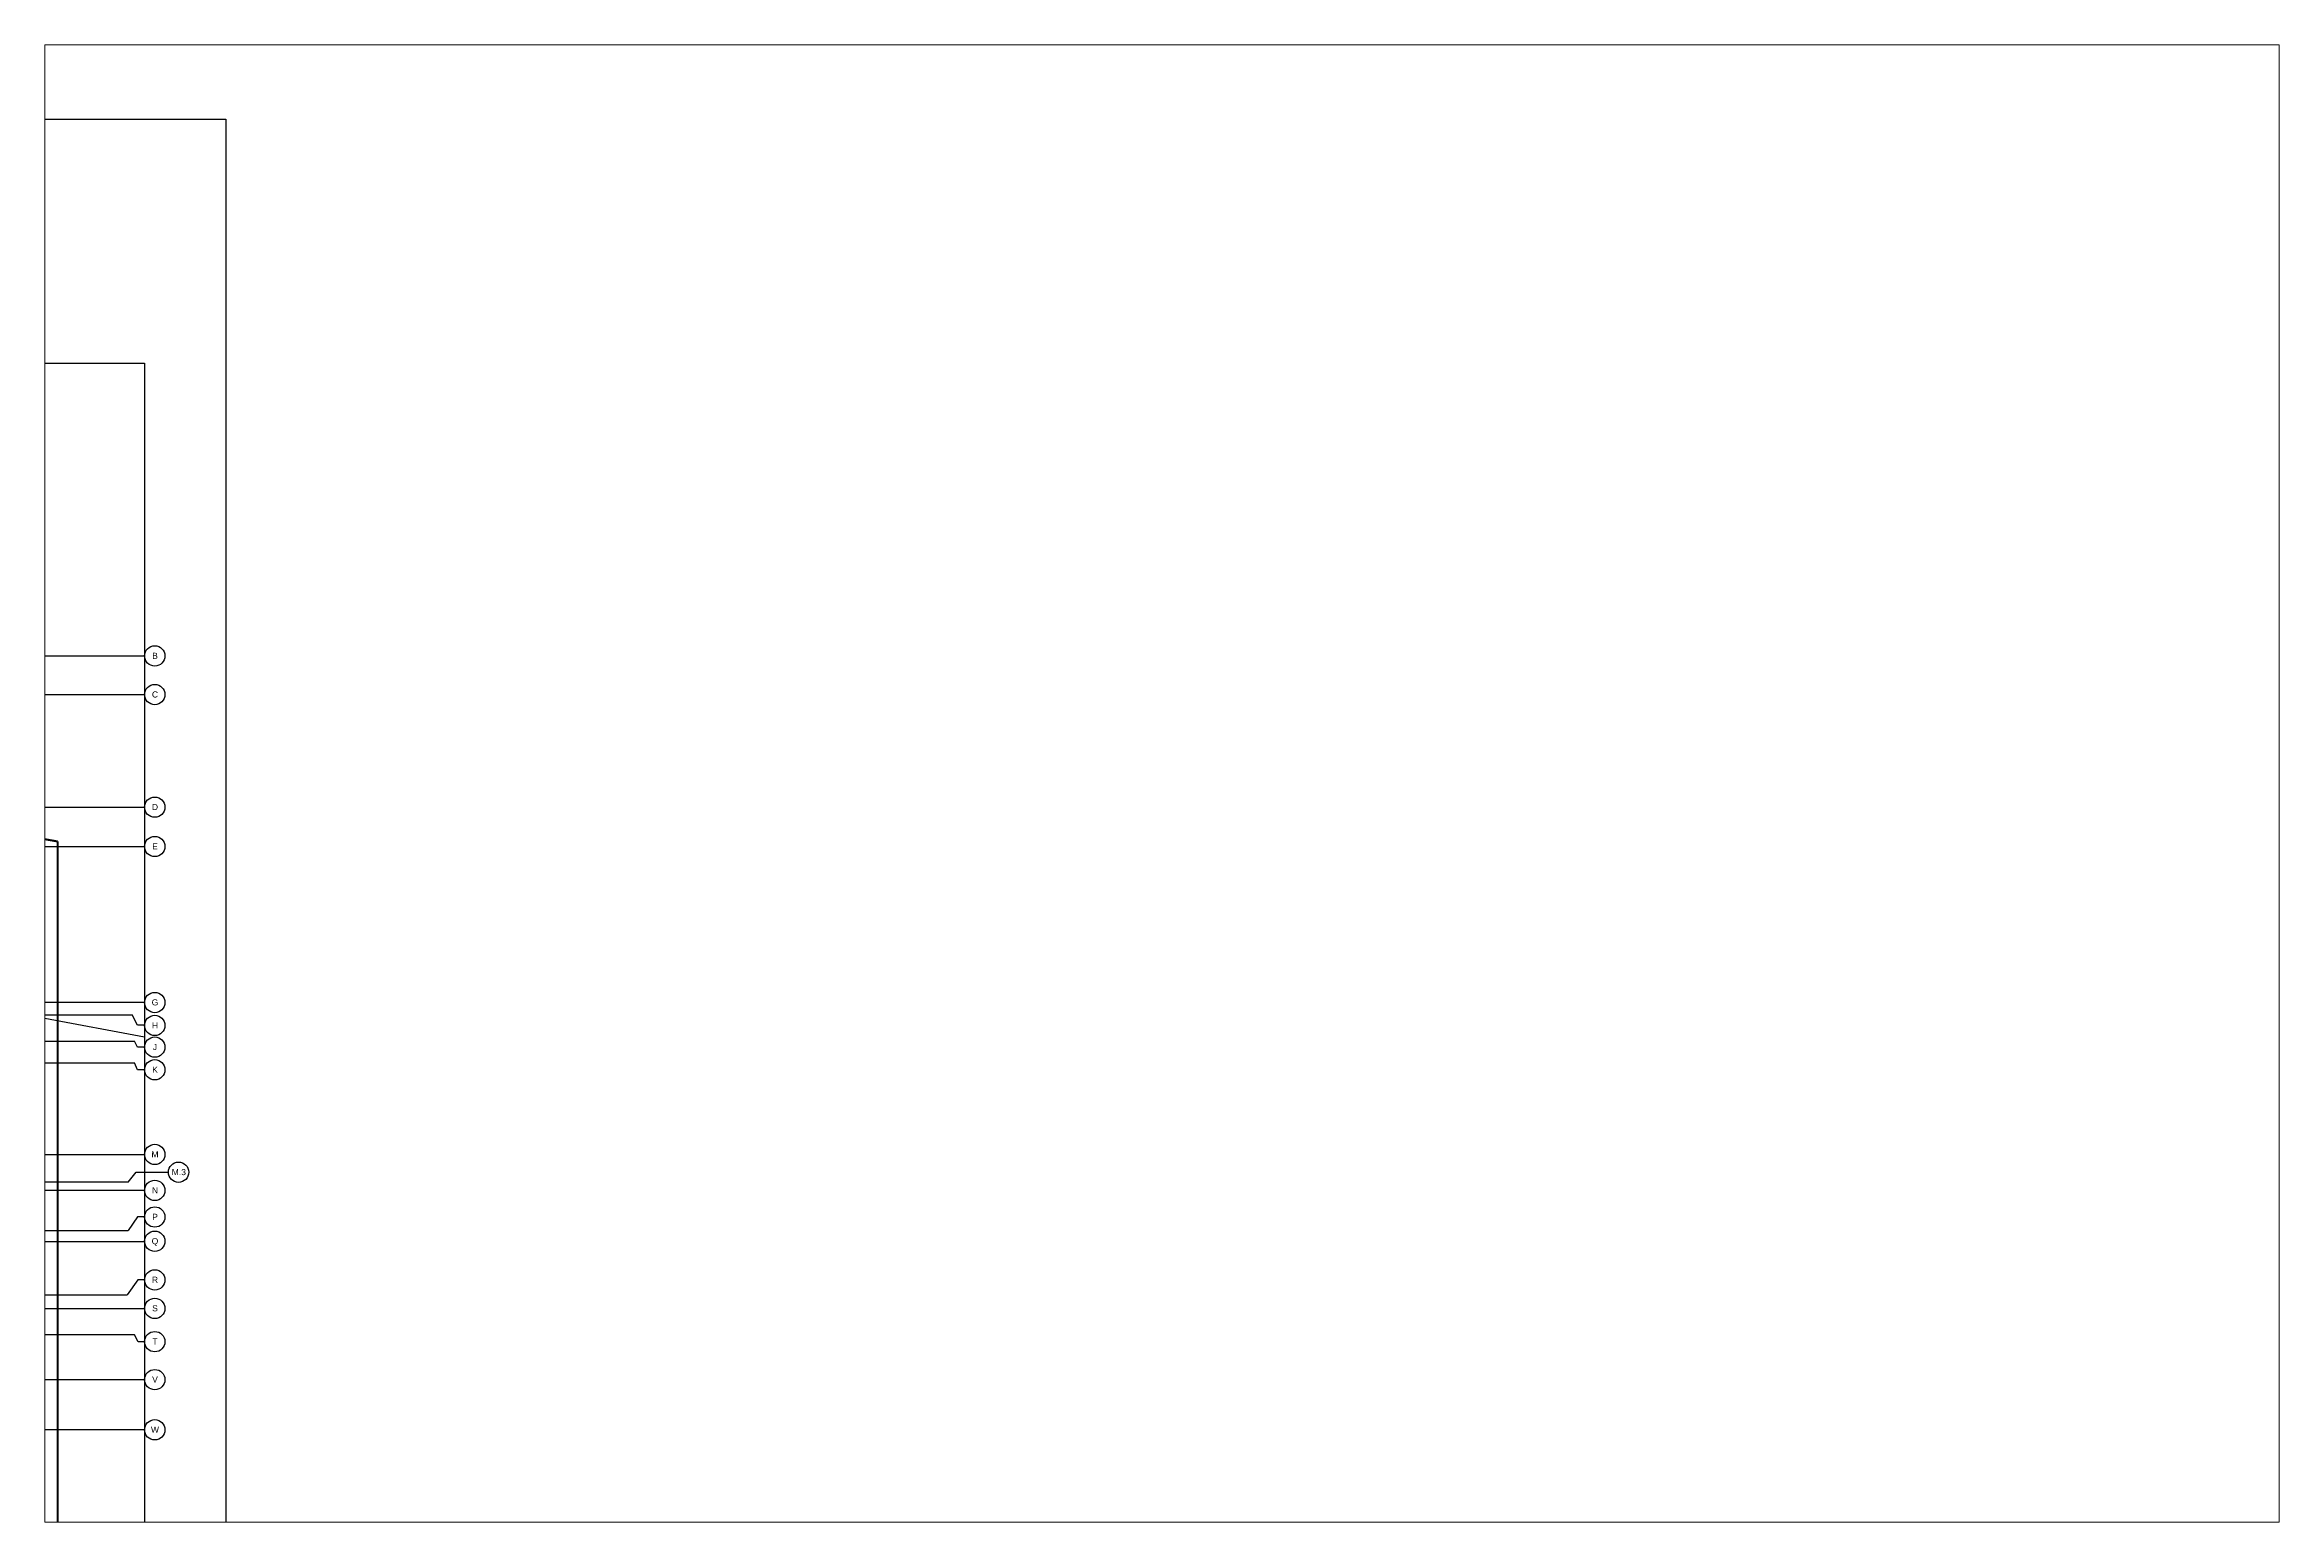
# Paper-space layout 'Layout1' of a CAD drawing. Header units: inches. Extents: x 0.6 to 34.9, y -0.2 to 22.5.
# The model-space entities are those that its viewports show. They can reach past a viewport. Long polylines and large blocks are cut down to what shows.
import ezdxf
from ezdxf.enums import TextEntityAlignment as Align

# ---------------------------------------------------------------- set-up
doc = ezdxf.new("R2010")
doc.units = ezdxf.units.IN
doc.header["$LTSCALE"] = 48
doc.header["$MEASUREMENT"] = 0
for name, pattern in [('CENTER2', [1.125, 0.75, -0.125, 0.125, -0.125]), ('DASHDOT2', [0.5, 0.25, -0.125, 0, -0.125]), ('HIDDEN', [0.375, 0.25, -0.125]), ('PHANTOM2', [1.25, 0.625, -0.125, 0.125, -0.125, 0.125, -0.125])]:
    doc.linetypes.add(name, pattern=pattern)
doc.layers.get('0').update_dxf_attribs({"color": 253})
doc.layers.add('A-ANNO-NPLT', color=253, linetype='Continuous', plot=False)
for name, color, linetype in [('A-Grid(3-32)', 253, 'CENTER2'), ('A-Site-Property', 253, 'PHANTOM2'), ('S-Grid-Iden', 253, 'Continuous'), ('Zoning Envelope', 253, 'DASHDOT2')]:
    doc.layers.add(name, color=color, linetype=linetype)
doc.layers.add('G-Anno-View', color=253, linetype='Continuous', lineweight=18, plot=False)
doc.styles.get("Standard").update_dxf_attribs({"font": 'arial.ttf'})

# ---------------------------------------------------------------- blocks, each defined once
blk = doc.blocks.new('Column Bubble')
blk.add_circle((-0.004, -0.002), 0.156)
blk.add_attdef('XX', text='', height=0.0938).set_placement((0, 0), align=Align.MIDDLE_CENTER)
blk = doc.blocks.new('2ND FLOOR - STRUCTURAL GRID')
at = {"layer": 'A-Grid(3-32)'}
for p, q in [((8104.5, -7709.5), (11912.5, -8419.2)), ((8104.5, -7857.8), (11912.5, -7857.8)), ((8104.5, -7914.8), (11912.5, -7914.8)), ((8104.5, -8080.8), (11912.5, -8080.8)), ((8104.5, -8138.8), (11912.5, -8138.8)), ((11912.5, -8368.8), (8104.5, -8368.8)), ((8122.7, -8386.8), (11894.3, -8386.8)), ((8119.4, -8425.8), (11897.6, -8425.8)), ((8119.4, -8457.8), (11897.6, -8457.8)), ((8104.5, -8592.7), (11912.5, -8592.7)), ((11888.4, -8633.7), (11900.4, -8618.9)), ((11900.4, -8618.9), (11947.7, -8618.9)), ((11912.5, -8645.7), (8104.5, -8645.7)), ((11888.4, -8633.7), (11366, -8633.7)), ((8104.5, -8720.8), (11912.5, -8720.8)), ((8128.6, -8704.8), (11888.4, -8704.8)), ((8104.5, -8819.7), (11912.5, -8819.7)), ((8130.3, -8799.7), (11886.7, -8799.7)), ((11897.7, -8858.8), (8119.3, -8858.8)), ((11912.5, -8924.8), (8104.5, -8924.8)), ((11912.5, -8998.8), (8104.5, -8998.8))]:
    blk.add_line(p, q, dxfattribs=at)
for points in [[(11912.5, -8402.3), (11902, -8402.3), (11894.3, -8386.8)], [(11912.5, -8434.6), (11902, -8434.6), (11897.6, -8425.8)], [(11912.5, -8468), (11902, -8468), (11897.6, -8457.8)], [(11912.5, -8684.9), (11902.1, -8684.9), (11888.4, -8704.8)], [(11912.5, -8777.7), (11902.4, -8777.7), (11886.7, -8799.7)], [(11912.5, -8868.8), (11903.3, -8868.8), (11897.7, -8858.8)]]:
    blk.add_lwpolyline(points, dxfattribs=at)
at = {"layer": 'S-Grid-Iden', "xscale": 96, "yscale": 96, "zscale": 96}
for p, values in [((11927.9, -7857.5), {'XX': 'B'}), ((11927.9, -7914.5), {'XX': 'C'}), ((11927.9, -8080.5), {'XX': 'D'}), ((11927.9, -8138.5), {'XX': 'E'}), ((11927.9, -8368.5), {'XX': 'G'}), ((11927.9, -8402.3), {'XX': 'H'}), ((11927.9, -8434.3), {'XX': 'J'}), ((11927.9, -8467.7), {'XX': 'K'}), ((11927.9, -8592.5), {'XX': 'M'}), ((11927.9, -8645.5), {'XX': 'N'}), ((11963.1, -8618.7), {'XX': 'M.3'}), ((11927.9, -8684.7), {'XX': 'P'}), ((11927.9, -8720.5), {'XX': 'Q'}), ((11927.9, -8777.5), {'XX': 'R'}), ((11927.9, -8819.5), {'XX': 'S'}), ((11927.9, -8868.5), {'XX': 'T'}), ((11927.9, -8924.5), {'XX': 'V'}), ((11927.9, -8998.5), {'XX': 'W'}), ((11927.9, -9152.5), {'XX': 'Y'})]:
    blk.add_blockref('Column Bubble', p, dxfattribs=at).add_auto_attribs(values)

msp = doc.modelspace()

# ---------------------------------------------------------------- linework, layer by layer
at = {"layer": 'A-ANNO-NPLT'}
for points in [[(-3700, -844.3), (-3700, 2131.7), (348, 2131.7), (348, -844.3)], [(-3580, -484.3), (-3580, 1771.7), (228, 1771.7), (228, -484.3)]]:
    msp.add_lwpolyline(points, close=True, dxfattribs=at)
at = {"layer": 'A-Site-Property', "const_width": 3}
msp.add_lwpolyline([(-2840, -35, 0.000391), (-2984, -35.1, 0.00127), (-3452, -37), (-3452, 827.7), (-3452, 1727.7), (-48.2, 1093.3, 0.002707), (100, 1066.5), (100, -35), (-2840, -35)], format="xyb", dxfattribs=at)
at = {"layer": 'Zoning Envelope'}
msp.add_lwpolyline([(228, 829), (-2840, 829, 0.000426), (-2973.4, 828.9, 0.001551), (-3580, 826.1, 0.001255)], format="xyb", dxfattribs=at)

# ---------------------------------------------------------------- block references
at = {"linetype": 'HIDDEN'}
msp.add_blockref('2ND FLOOR - STRUCTURAL GRID', (-11684.5, 9197.8), dxfattribs=at)

psp = doc.layouts.get("Layout1")

# ---------------------------------------------------------------- viewports
at = {"layer": 'G-Anno-View'}
psp.add_viewport(center=(17.775, 11.175), size=(34.317, 22.69285), view_center_point=(1728, 1152), view_height=2178.51355, dxfattribs=at)

doc.saveas('drawing.dxf')
